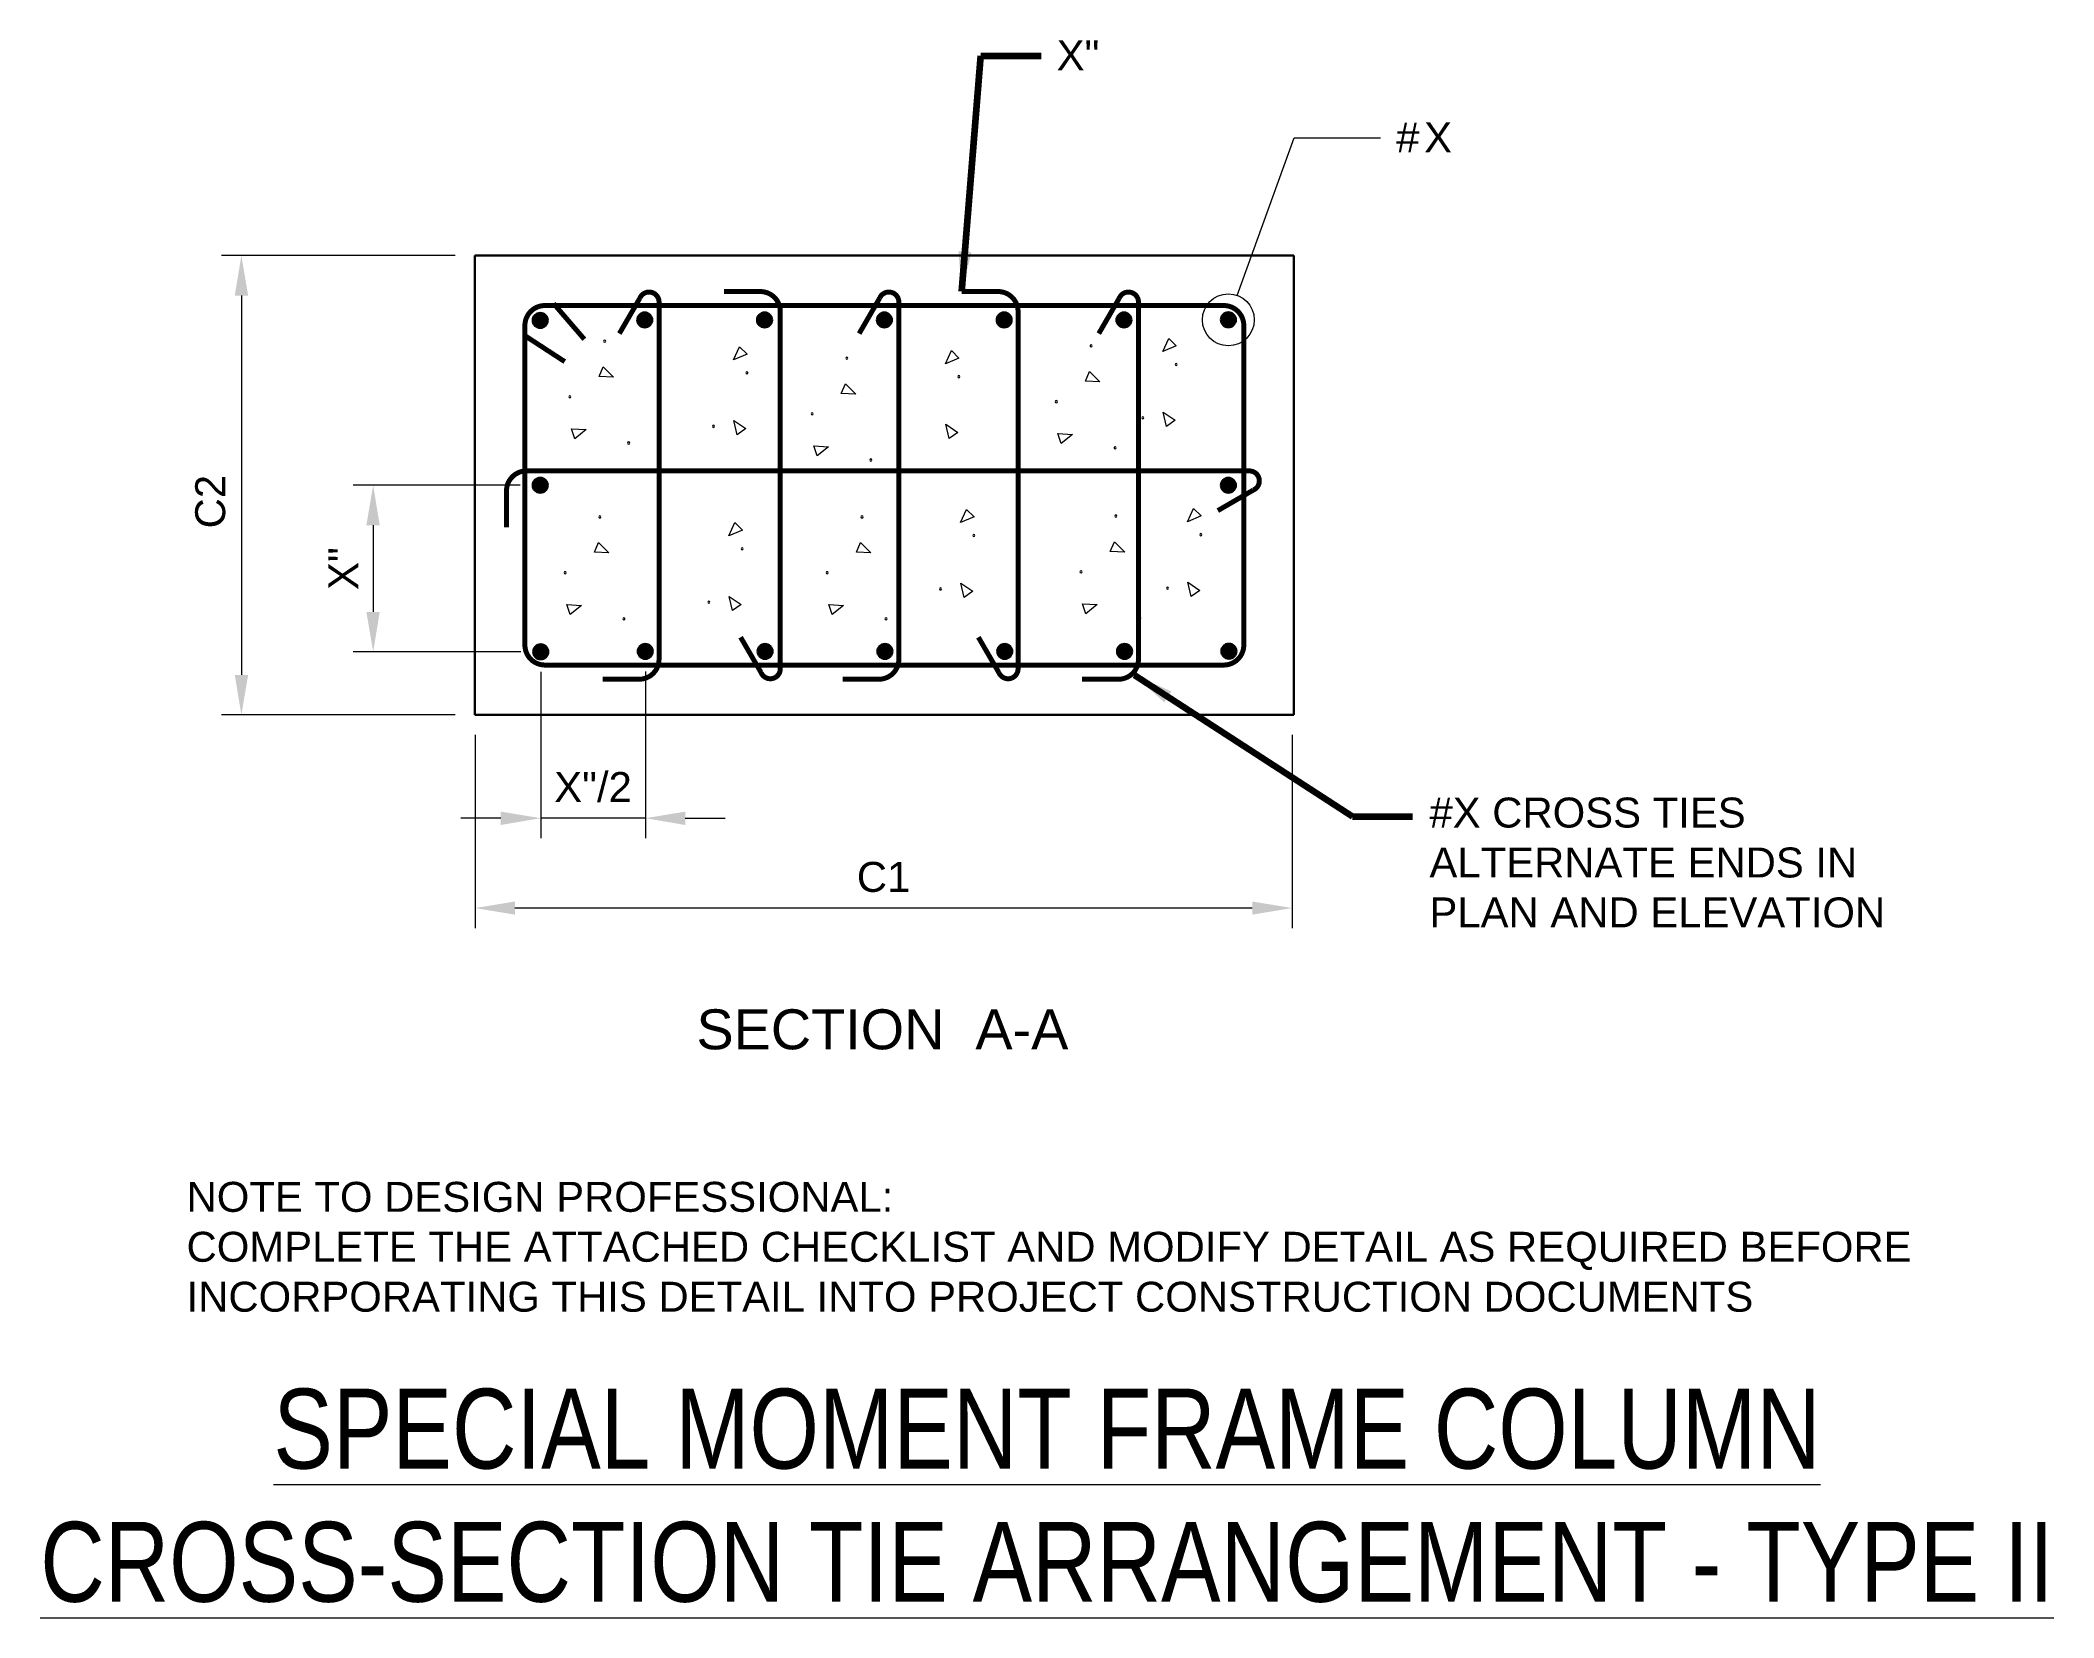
# Model space of a CAD drawing. Header units: inches. Extents: x -65 to 36, y 1927 to 2006.
import ezdxf

# ---------------------------------------------------------------- set-up
doc = ezdxf.new("R2010")
doc.units = ezdxf.units.IN
doc.header["$LTSCALE"] = 5
doc.header["$MEASUREMENT"] = 0
for name, color, linetype, lineweight in [('S-ANNO-DIMS', 1, 'Continuous', 20), ('S-ANNO-TEXT', 7, 'Continuous', 20), ('S-DELT-PATT', 7, 'Continuous', 15), ('S-DETL', 3, 'Continuous', 30)]:
    doc.layers.add(name, color=color, linetype=linetype, lineweight=lineweight)
doc.styles.add('Romans', font='arial.ttf')
doc.dimstyles.get("Standard").update_dxf_attribs({"dimtxt": 0.18, "dimasz": 0.18, "dimexe": 0.18, "dimexo": 0.0625, "dimgap": 0.09, "dimtad": 0, "dimtih": 1, "dimtoh": 1, "dimdec": 4, "dimzin": 0, "dimdsep": 46, "dimtxsty": 'Standard', "dimcen": 0.09, "dimadec": 0, "dimazin": 0, "dimtfac": 1, "dimtdec": 4, "dimtofl": 0, "dimtmove": 0, "dimatfit": 3, "dimfxl": 1, "dimtolj": 1, "dimtzin": 0, "dimarcsym": 0})

# ---------------------------------------------------------------- blocks, each defined once
blk = doc.blocks.new('*D0')
at = {"layer": 'Defpoints', "color": 0, "transparency": 16777216}
for p in [(-42.81, 1972.29), (-1.89, 1972.29), (-42.81, 1962.62)]:
    blk.add_point(p, dxfattribs=at)
at = {"layer": 'S-ANNO-DIMS', "transparency": 16777216}
for p, q in [((-42.81, 1971.29), (-42.81, 1961.62)), ((-1.89, 1971.29), (-1.89, 1961.62)), ((-3.89, 1962.62), (-40.81, 1962.62))]:
    blk.add_line(p, q, dxfattribs=at)
for points in [[(-40.81, 1962.95), (-40.81, 1962.29), (-42.81, 1962.62)], [(-3.89, 1962.95), (-3.89, 1962.29), (-1.89, 1962.62)]]:
    blk.add_solid(points, dxfattribs=at)
at = {"layer": 'S-ANNO-DIMS', "transparency": 16777216, "insert": (-22.35, 1964.17), "char_height": 1.5, "attachment_point": 5, "style": 'Romans'}
blk.add_mtext('\\A1;C1', dxfattribs=at)
blk = doc.blocks.new('*D1')
at = {"layer": 'Defpoints', "color": 0, "transparency": 16777216}
for p in [(-42.81, 1995.29), (-54.51, 1972.29), (-42.81, 1972.29)]:
    blk.add_point(p, dxfattribs=at)
at = {"layer": 'S-ANNO-DIMS', "transparency": 16777216}
for p, q in [((-43.81, 1995.29), (-55.51, 1995.29)), ((-54.51, 1993.29), (-54.51, 1974.29)), ((-43.81, 1972.29), (-55.51, 1972.29))]:
    blk.add_line(p, q, dxfattribs=at)
for points in [[(-54.84, 1993.29), (-54.17, 1993.29), (-54.51, 1995.29)], [(-54.84, 1974.29), (-54.17, 1974.29), (-54.51, 1972.29)]]:
    blk.add_solid(points, dxfattribs=at)
at = {"layer": 'S-ANNO-DIMS', "transparency": 16777216, "insert": (-56.06, 1982.97), "char_height": 1.5, "attachment_point": 5, "rotation": 90, "style": 'Romans'}
blk.add_mtext('\\A1;C2', dxfattribs=at)
blk = doc.blocks.new('*D2')
at = {"layer": 'Defpoints', "color": 0, "transparency": 16777216}
for p in [(-39.52, 1975.45), (-34.28, 1975.47), (-39.52, 1967.12)]:
    blk.add_point(p, dxfattribs=at)
at = {"layer": 'S-ANNO-DIMS', "transparency": 16777216}
for p, q in [((-39.52, 1974.45), (-39.52, 1966.12)), ((-34.28, 1974.47), (-34.28, 1966.12)), ((-41.52, 1967.12), (-43.52, 1967.12)), ((-34.28, 1967.12), (-39.52, 1967.12)), ((-32.28, 1967.12), (-30.28, 1967.12))]:
    blk.add_line(p, q, dxfattribs=at)
for points in [[(-41.52, 1967.45), (-41.52, 1966.78), (-39.52, 1967.12)], [(-32.28, 1967.45), (-32.28, 1966.78), (-34.28, 1967.12)]]:
    blk.add_solid(points, dxfattribs=at)
at = {"layer": 'S-ANNO-DIMS', "transparency": 16777216, "insert": (-36.9, 1968.67), "char_height": 1.5, "attachment_point": 5, "style": 'Romans'}
blk.add_mtext('\\A1;X"/2', dxfattribs=at)
blk = doc.blocks.new('*D3')
at = {"layer": 'Defpoints', "color": 0, "transparency": 16777216}
for p in [(-39.55, 1983.79), (-47.91, 1975.45), (-39.52, 1975.45)]:
    blk.add_point(p, dxfattribs=at)
at = {"layer": 'S-ANNO-DIMS', "transparency": 16777216}
for p, q in [((-40.55, 1983.79), (-48.91, 1983.79)), ((-47.91, 1981.79), (-47.91, 1977.45)), ((-40.52, 1975.45), (-48.91, 1975.45))]:
    blk.add_line(p, q, dxfattribs=at)
for points in [[(-48.25, 1981.79), (-47.58, 1981.79), (-47.91, 1983.79)], [(-48.25, 1977.45), (-47.58, 1977.45), (-47.91, 1975.45)]]:
    blk.add_solid(points, dxfattribs=at)
at = {"layer": 'S-ANNO-DIMS', "transparency": 16777216, "insert": (-49.41, 1979.62), "char_height": 1.5, "attachment_point": 5, "rotation": 90, "style": 'Romans'}
blk.add_mtext('\\A1;X"', dxfattribs=at)

msp = doc.modelspace()

# ---------------------------------------------------------------- hatches: boundary and pattern name
at = {"layer": 'S-DETL'}
h = msp.add_hatch(color=256, dxfattribs=at)
h.dxf.hatch_style = 1
h.paths.add_polyline_path([(-39.1706225, 1992.0451926, 1), (-39.9206225, 1992.0451926, 1)])
h = msp.add_hatch(color=256, dxfattribs=at)
h.dxf.hatch_style = 1
h.paths.add_polyline_path([(-33.9357176, 1992.0655429, 1), (-34.6857176, 1992.0655429, 1)])
h = msp.add_hatch(color=256, dxfattribs=at)
h.dxf.hatch_style = 1
h.paths.add_polyline_path([(-27.9357176, 1992.0655429, 1), (-28.6857176, 1992.0655429, 1)])
h = msp.add_hatch(color=256, dxfattribs=at)
h.dxf.hatch_style = 1
h.paths.add_polyline_path([(-21.9357176, 1992.0655429, 1), (-22.6857176, 1992.0655429, 1)])
h = msp.add_hatch(color=256, dxfattribs=at)
h.dxf.hatch_style = 1
h.paths.add_polyline_path([(-15.9357176, 1992.0655429, 1), (-16.6857176, 1992.0655429, 1)])
h = msp.add_hatch(color=256, dxfattribs=at)
h.dxf.hatch_style = 1
h.paths.add_polyline_path([(-9.9357176, 1992.0655429, 1), (-10.6857176, 1992.0655429, 1)])
h = msp.add_hatch(color=256, dxfattribs=at)
h.dxf.hatch_style = 1
h.paths.add_polyline_path([(-4.709016, 1992.0744821, 1), (-5.459016, 1992.0744821, 1)])
h = msp.add_hatch(color=256, dxfattribs=at)
h.dxf.hatch_style = 1
h.paths.add_polyline_path([(-39.1706225, 1983.7887263, 1), (-39.9206225, 1983.7887263, 1)])
h = msp.add_hatch(color=256, dxfattribs=at)
h.dxf.hatch_style = 1
h.paths.add_polyline_path([(-4.709016, 1983.7887263, 1), (-5.459016, 1983.7887263, 1)])
h = msp.add_hatch(color=256, dxfattribs=at)
h.dxf.hatch_style = 1
h.paths.add_polyline_path([(-39.1437171, 1975.4508822, 1), (-39.8937171, 1975.4508822, 1)])
h = msp.add_hatch(color=256, dxfattribs=at)
h.dxf.hatch_style = 1
h.paths.add_polyline_path([(-33.9088121, 1975.4712324, 1), (-34.6588121, 1975.4712324, 1)])
h = msp.add_hatch(color=256, dxfattribs=at)
h.dxf.hatch_style = 1
h.paths.add_polyline_path([(-27.9088121, 1975.4712324, 1), (-28.6588121, 1975.4712324, 1)])
h = msp.add_hatch(color=256, dxfattribs=at)
h.dxf.hatch_style = 1
h.paths.add_polyline_path([(-21.9088121, 1975.4712324, 1), (-22.6588121, 1975.4712324, 1)])
h = msp.add_hatch(color=256, dxfattribs=at)
h.dxf.hatch_style = 1
h.paths.add_polyline_path([(-15.9088121, 1975.4712324, 1), (-16.6588121, 1975.4712324, 1)])
h = msp.add_hatch(color=256, dxfattribs=at)
h.dxf.hatch_style = 1
h.paths.add_polyline_path([(-9.9088121, 1975.4712324, 1), (-10.6588121, 1975.4712324, 1)])
h = msp.add_hatch(color=256, dxfattribs=at)
h.dxf.hatch_style = 1
h.paths.add_polyline_path([(-4.6821105, 1975.4801717, 1), (-5.4321105, 1975.4801717, 1)])

# ---------------------------------------------------------------- linework, layer by layer
at = {"layer": 'S-ANNO-TEXT'}
msp.add_lwpolyline([(-4.6421165, 1993.2975638), (-1.7941713, 2001.1800575), (2.543278, 2001.1800575)], dxfattribs=at)
msp.add_circle((-5.084016, 1992.0744821), 1.300463, dxfattribs=at)
at = {"layer": 'S-DELT-PATT', "flags": 128}
for points in [[(-36.3690259, 1991.0098181, 1), (-36.2653459, 1991.0098181, 1)], [(-12.0122603, 1990.767631, 1), (-11.9085803, 1990.767631, 1)], [(-29.2430356, 1989.4155368, 1), (-29.1393556, 1989.4155368, 1)], [(-24.2397415, 1990.1576612, 1), (-24.1360615, 1990.1576612, 1)], [(-7.7484023, 1989.8357481, 1), (-7.6447223, 1989.8357481, 1)], [(-18.6370165, 1989.2257783, 1), (-18.5333365, 1989.2257783, 1)], [(-38.1087559, 1988.2173678, 1), (-38.0050759, 1988.2173678, 1)], [(-25.9794715, 1987.3652109, 1), (-25.8757915, 1987.3652109, 1)], [(-13.7519903, 1987.9751807, 1), (-13.6483103, 1987.9751807, 1)], [(-30.9157996, 1986.7412737, 1), (-30.8121196, 1986.7412737, 1)], [(-21.6486475, 1986.5515152, 1), (-21.5449675, 1986.5515152, 1)], [(-9.4211663, 1987.161485, 1), (-9.3174863, 1987.161485, 1)], [(-35.1660192, 1985.9057326, 1), (-35.0623392, 1985.9057326, 1)], [(-10.8092536, 1985.6635456, 1), (-10.7055736, 1985.6635456, 1)], [(-23.0367348, 1985.0535758, 1), (-22.9330548, 1985.0535758, 1)], [(-10.7737946, 1982.2481162, 1), (-10.6701146, 1982.2481162, 1)], [(-36.6059258, 1982.2041679, 1), (-36.5022458, 1982.2041679, 1)], [(-23.4816547, 1982.2041679, 1), (-23.3779747, 1982.2041679, 1)], [(-17.8789297, 1981.272285, 1), (-17.7752497, 1981.272285, 1)], [(-6.5099367, 1981.3162333, 1), (-6.4062567, 1981.3162333, 1)], [(-29.4799356, 1980.6098866, 1), (-29.3762556, 1980.6098866, 1)], [(-38.3456558, 1979.4117176, 1), (-38.2419758, 1979.4117176, 1)], [(-25.2213847, 1979.4117176, 1), (-25.1177047, 1979.4117176, 1)], [(-12.5135246, 1979.4556659, 1), (-12.4098446, 1979.4556659, 1)], [(-19.5516937, 1978.5980219, 1), (-19.4480137, 1978.5980219, 1)], [(-8.1827007, 1978.6419702, 1), (-8.0790207, 1978.6419702, 1)], [(-31.1526996, 1977.9356235, 1), (-31.0490196, 1977.9356235, 1)], [(-35.4029192, 1977.1000825, 1), (-35.2992392, 1977.1000825, 1)], [(-22.278648, 1977.1000825, 1), (-22.174968, 1977.1000825, 1)], [(-9.570788, 1977.1440307, 1), (-9.467108, 1977.1440307, 1)]]:
    msp.add_lwpolyline(points, format="xyb", close=True, dxfattribs=at)
for points in [[(-29.1846189, 1990.3516909), (-29.8588818, 1990.0640406), (-29.5595116, 1990.7265836)], [(-18.5785997, 1990.1619324), (-19.2528627, 1989.8742821), (-18.9534925, 1990.5368252)], [(-7.6899856, 1990.7719022), (-8.3642485, 1990.4842519), (-8.0648783, 1991.146795)], [(-36.3868299, 1989.7254471), (-35.8687851, 1989.2067922), (-36.5951578, 1989.2379139)], [(-12.0300643, 1989.48326), (-11.5120195, 1988.9646051), (-12.2383922, 1988.9957268)], [(-24.2575455, 1988.8732902), (-23.7395007, 1988.3546354), (-24.4658734, 1988.385757)], [(-8.1833554, 1986.7404292), (-8.3495219, 1987.4544054), (-7.7490462, 1987.0445093)], [(-37.9763115, 1986.619971), (-37.2446849, 1986.574192), (-37.8097008, 1986.116652)], [(-29.6779887, 1986.3202179), (-29.8441552, 1987.0341941), (-29.2436796, 1986.624298)], [(-19.0719696, 1986.1304595), (-19.2381361, 1986.8444356), (-18.6376604, 1986.4345395)], [(-13.6195459, 1986.3777839), (-12.8879193, 1986.3320049), (-13.4529352, 1985.874465)], [(-25.8470271, 1985.7678142), (-25.1154005, 1985.7220351), (-25.6804164, 1985.2644952)], [(-17.8205129, 1982.2084391), (-18.4947759, 1981.9207888), (-18.1954057, 1982.5833318)], [(-6.4515199, 1982.2523874), (-7.1257829, 1981.9647371), (-6.8264126, 1982.6272801)], [(-29.4215188, 1981.5460407), (-30.0957818, 1981.2583904), (-29.7964115, 1981.9209335)], [(-36.6237299, 1980.9197969), (-36.1056851, 1980.401142), (-36.8320578, 1980.4322637)], [(-23.4994587, 1980.9197969), (-22.9814139, 1980.401142), (-23.7077866, 1980.4322637)], [(-10.7915987, 1980.9637452), (-10.2735539, 1980.4450903), (-10.9999266, 1980.476212)], [(-18.3138828, 1978.1769661), (-18.4800493, 1978.8909423), (-17.8795736, 1978.4810462)], [(-6.9448897, 1978.2209144), (-7.1110563, 1978.9348906), (-6.5105806, 1978.5249945)], [(-38.2132115, 1977.8143208), (-37.4815848, 1977.7685418), (-38.0466008, 1977.3110019)], [(-29.9148887, 1977.5145678), (-30.0810552, 1978.2285439), (-29.4805795, 1977.8186478)], [(-25.0889403, 1977.8143208), (-24.3573137, 1977.7685418), (-24.9223296, 1977.3110019)], [(-12.3810803, 1977.8582691), (-11.6494536, 1977.8124901), (-12.2144696, 1977.3549501)]]:
    msp.add_lwpolyline(points, close=True, dxfattribs=at)
at = {"layer": 'S-DETL'}
for p, q in [((-42.8107176, 1995.2887263), (-42.8107176, 1972.2887263)), ((-42.8107176, 1995.2887263), (-1.8107176, 1995.2887263)), ((-1.8107176, 1995.2887263), (-1.8107176, 1972.2887263)), ((-42.8107176, 1972.2887263), (-1.8107176, 1972.2887263))]:
    msp.add_line(p, q, dxfattribs=at)
at = {"layer": 'S-DETL', "const_width": 0.25}
for points in [[(-36.4141174, 1974.0775353), (-34.5936553, 1974.0775353, 0.4142135624), (-33.5936553, 1975.0775353), (-33.5936553, 1992.964414, 0.8204561591), (-34.5554931, 1993.1560016), (-35.580425, 1991.3854534)], [(-30.3415398, 1993.4885513), (-28.5210777, 1993.4885513, -0.4142135624), (-27.5210777, 1992.4885513), (-27.5210777, 1974.6016726, -0.8204561591), (-28.4829155, 1974.4100851), (-29.5078474, 1976.1806332)], [(-24.4059802, 1974.0775353), (-22.5855181, 1974.0775353, 0.4142135624), (-21.5855181, 1975.0775353), (-21.5855181, 1992.964414, 0.8204561591), (-22.5473559, 1993.1560016), (-23.5722878, 1991.3854534)], [(-18.4351504, 1993.4885513), (-16.6146883, 1993.4885513, -0.4142135624), (-15.6146883, 1992.4885513), (-15.6146883, 1974.6016726, -0.8204561591), (-16.5765262, 1974.4100851), (-17.601458, 1976.1806332)], [(-12.4059802, 1974.0775353), (-10.5855181, 1974.0775353, 0.4142135624), (-9.5855181, 1975.0775353), (-9.5855181, 1992.964414, 0.8204561591), (-10.5473559, 1993.1560016), (-11.5722878, 1991.3854534)], [(-41.2329125, 1981.6873954), (-41.2329125, 1983.5078575, -0.4142135624), (-40.2329125, 1984.5078575), (-4.0323911, 1984.5078575, -0.8204561591), (-3.8408036, 1983.5460196), (-5.6113517, 1982.5210878)]]:
    msp.add_lwpolyline(points, format="xyb", dxfattribs=at)
msp.add_lwpolyline([(-5.3107176, 1974.7887263), (-39.3107176, 1974.7887263, -0.4142135624), (-40.3107176, 1975.7887263), (-40.3107176, 1991.7887263, -0.4142135624), (-39.3107176, 1992.7887263), (-5.3107176, 1992.7887263, -0.4142135624), (-4.3107176, 1991.7887263), (-4.3107176, 1975.7887263, -0.4142135624)], format="xyb", close=True, dxfattribs=at)
for points in [[(-38.8729343, 1992.8872022), (-37.3358961, 1991.1013826)], [(-40.2907521, 1991.2665582), (-38.3164837, 1989.9805169)]]:
    msp.add_lwpolyline(points, dxfattribs=at)
at = {"layer": 'S-DETL'}
for centre in [(-39.5456225, 1992.0451926), (-34.3107176, 1992.0655429), (-28.3107176, 1992.0655429), (-22.3107176, 1992.0655429), (-16.3107176, 1992.0655429), (-10.3107176, 1992.0655429), (-5.084016, 1992.0744821), (-39.5456225, 1983.7887263), (-5.084016, 1983.7887263), (-39.5187171, 1975.4508822), (-34.2838121, 1975.4712324), (-28.2838121, 1975.4712324), (-22.2838121, 1975.4712324), (-16.2838121, 1975.4712324), (-10.2838121, 1975.4712324), (-5.0571105, 1975.4801717)]:
    msp.add_circle(centre, 0.375, dxfattribs=at)

# ---------------------------------------------------------------- texts
at = {"layer": 'S-ANNO-TEXT', "width": 35.703847172, "attachment_point": 1, "style": 'Romans'}
for s, insert, char_height in [('X"', (-13.6830906, 2006.0705999), 1.49999999), ('\\A1;{\\T1.2;#X}', (3.3188578, 2001.9556373), 1.499999989)]:
    msp.add_mtext(s, dxfattribs=dict(at, insert=insert, char_height=char_height))
at = {"layer": 'S-ANNO-TEXT', "style": 'Romans'}
for s, insert, char_height, attachment_point in [('#X CROSS TIES\\PALTERNATE ENDS IN \\PPLAN AND ELEVATION', (4.9860385, 1968.1522823), 1.499999989, 1), ('NOTE TO DESIGN PROFESSIONAL: \\PCOMPLETE THE ATTACHED CHECKLIST AND MODIFY DETAIL AS REQUIRED BEFORE \\PINCORPORATING THIS DETAIL INTO PROJECT CONSTRUCTION DOCUMENTS', (-57.2539712, 1948.9109786), 1.499999989, 1), ('{\\W0.8;\\LSPECIAL MOMENT FRAME COLUMN \\PCROSS-SECTION TIE ARRANGEMENT - TYPE II}', (-14.1658065, 1938.5555898), 4, 2)]:
    msp.add_mtext(s, dxfattribs=dict(at, insert=insert, char_height=char_height, attachment_point=attachment_point))
at = {"layer": 'S-ANNO-TEXT', "linetype": 'Continuous', "insert": (-13.0943301, 1957.5488431), "char_height": 2, "attachment_point": 3, "style": 'Romans'}
msp.add_mtext('SECTION  A-A{\\L }', dxfattribs=at)

# ---------------------------------------------------------------- dimensions: what is measured, and where the dimension line sits
at = {"layer": 'S-ANNO-DIMS'}
for base, p1, p2, angle, text, picture, middle in [((-54.5057087, 1972.2887263), (-42.8107176, 1995.2887263), (-42.8107176, 1972.2887263), 270, 'C2', '*D1', (-54.5057087, 1982.9654036)), ((-47.91452, 1975.4508822), (-39.5456225, 1983.7887263), (-39.5187171, 1975.4508822), 270, 'X"', '*D3', (-47.91452, 1979.6198042)), ((-39.5187171, 1967.1176697), (-34.2838121, 1975.4712324), (-39.5187171, 1975.4508822), 180, 'X"/2', '*D2', (-36.9012646, 1967.1176697)), ((-42.8107176, 1962.6184202), (-1.8854461, 1972.2887263), (-42.8107176, 1972.2887263), 180, 'C1', '*D0', (-22.3480818, 1962.6184202))]:
    dim = msp.add_linear_dim(base=base, p1=p1, p2=p2, angle=angle, text=text, dimstyle='Standard', override={"dimscale": 16, "dimtxt": 0.09375, "dimasz": 0.125, "dimexe": 0.0625, "dimgap": 0.0625, "dimtih": 0, "dimtoh": 0, "dimdec": 5, "dimlfac": 1, "dimrnd": 0.03125, "dimzin": 7, "dimlunit": 4, "dimtxsty": 'Romans', "dimcen": 0.125, "dimclrd": 256, "dimclre": 256, "dimclrt": 256, "dimadec": 4, "dimtdec": 5, "dimtofl": 1, "dimtvp": 1, "dimfrac": 2, "dimtzin": 3, "dimlwd": 65535, "dimlwe": 65535}, dxfattribs=at)
    dim.commit()
    dim.dimension.update_dxf_attribs({"geometry": picture, "text_midpoint": middle, "dimtype": 128})

# ---------------------------------------------------------------- leaders
at = {"layer": 'S-ANNO-TEXT'}
for points in [[(-18.4351504, 1993.4885513), (-17.4726465, 2005.2950201), (-14.4586704, 2005.2950201)], [(-9.7900229, 1974.2820402), (1.12853, 1967.2025221), (4.1425061, 1967.2025221)]]:
    msp.add_leader(points, dimstyle='Standard', override={"dimscale": 16, "dimtxt": 0.09375, "dimasz": 0.125, "dimexe": 0.0625, "dimgap": 0.0625, "dimtad": 0, "dimtih": 0, "dimtoh": 0, "dimdec": 5, "dimlfac": 16, "dimrnd": 0.03125, "dimzin": 7, "dimlunit": 4, "dimtxsty": 'Romans', "dimcen": 0.125, "dimclrd": 256, "dimclre": 256, "dimclrt": 256, "dimadec": 4, "dimtdec": 5, "dimtofl": 1, "dimtvp": 1, "dimfrac": 2, "dimtzin": 3, "dimlwd": 65535, "dimlwe": 65535}, dxfattribs=at)

doc.saveas('drawing.dxf')
